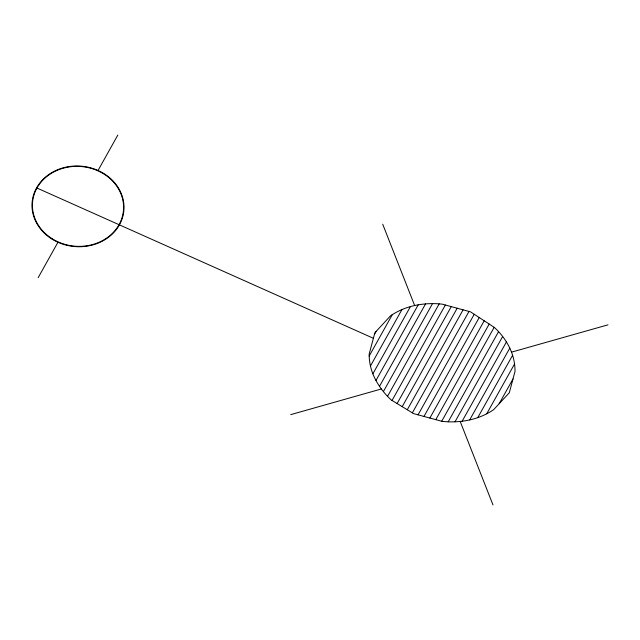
<?xml version="1.0" encoding="UTF-8"?>
<svg xmlns="http://www.w3.org/2000/svg" width="640" height="640" viewBox="0 0 640 640"><rect width="100%" height="100%" fill="white"/><g stroke="black" fill="none" stroke-linecap="round" stroke-linejoin="round"><path stroke-width="0.96" d="M38.168 277.672L57.952 242.256M98.048 170.472L117.832 135.048M374.408 334.512L376.192 331.32M369.184 356.048L392.312 314.648M370.448 365.984L401.952 309.576M372.864 373.84L410.432 306.592M375.976 380.464L418.216 304.84M379.504 386.328L425.552 303.904M383.376 391.592L432.52 303.608M387.536 396.328L439.184 303.864M392.048 400.456L445.352 305.016M397.12 403.552L451.264 306.616M402.2 406.648L457.176 308.224M407.28 409.744L463.088 309.824M412.36 412.848L469 311.432M418.056 414.832L474.224 314.272M423.968 416.44L479.216 317.528M429.88 418.048L484.2 320.792M435.792 419.648L489.184 324.056M441.704 421.256L494.176 327.32M448.2 421.808L498.576 331.632M455.008 421.808L502.664 336.496M462.144 421.224L506.424 341.952M469.68 419.92L509.784 348.12M477.768 417.632L512.6 355.272M486.72 413.8L514.544 363.976M499.16 403.712L513.008 378.928M290.744 414.624L381.368 388.976M511.512 352.144L608 324.832M36.968 188.04L373.4 338.288M382.704 224.208L414.648 305.536A74.936 65.608 5.4 0 1 442.184 304.152L470.52 311.848L494.424 327.48A74.936 65.608 5.4 0 1 509.72 347.976A66.648 58.344 5.4 0 1 515.016 371.416L509.304 392.76L493.648 409.672A66.648 58.344 5.4 0 1 469.512 419.96A74.936 65.608 5.4 0 1 442 421.336L413.664 413.64L391.208 399.944A82.016 71.8 5.4 0 1 374.464 377.512A66.648 58.344 5.4 0 1 369.168 354.072L374.888 332.728L390.536 315.816A66.648 58.344 5.4 0 1 414.672 305.528M460.184 421.44L492.992 504.952M51.92 238.592A45.632 39.952 5.4 0 0 123.424 210.776A45.632 39.952 5.4 0 0 58.664 169.72A45.632 39.952 5.4 0 0 51.92 238.592M51.36 238.688A46.056 40.32 5.4 0 0 123.808 211.152A46.056 40.32 5.4 0 0 58.832 169.248A46.056 40.32 5.4 0 0 51.36 238.688"/></g></svg>
